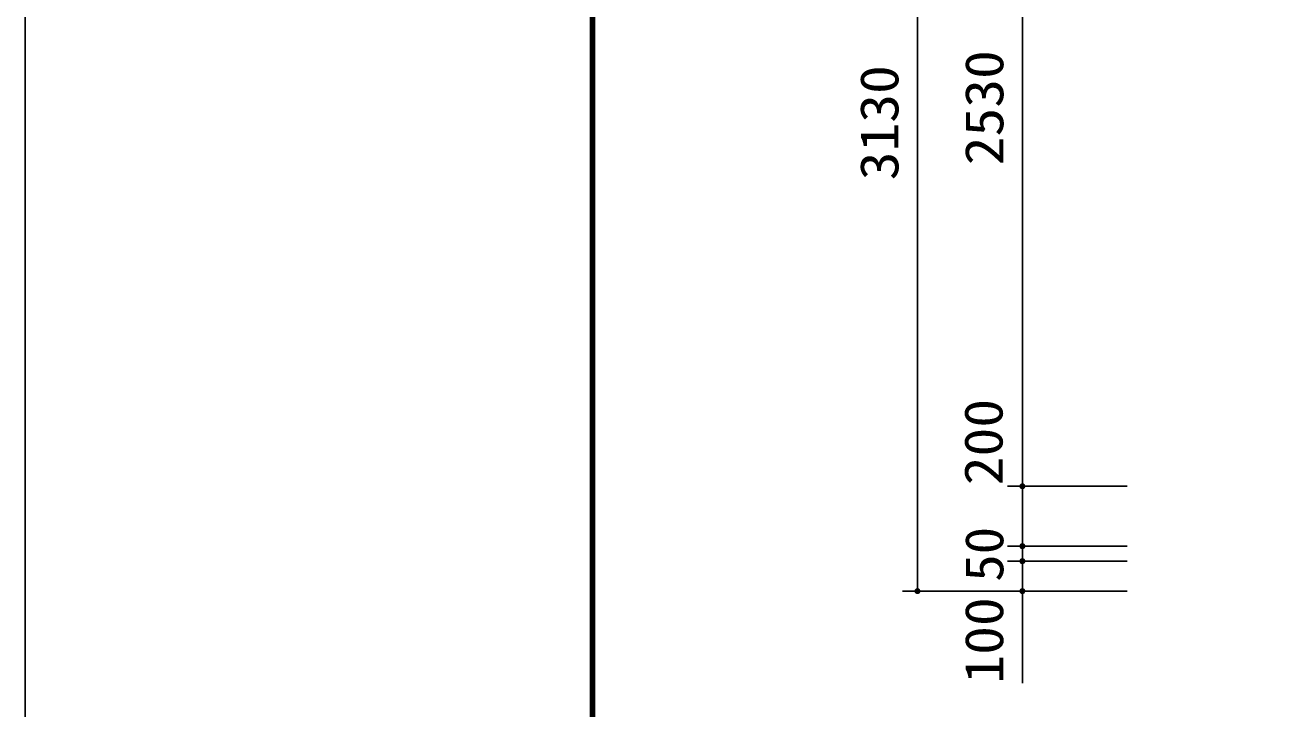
# Model space of a CAD drawing. Units: millimetres, scale not verified. Extents: x -14850 to 14850, y -10500 to 10500.
# Drawn here: x -14850 to -10657, y -6513 to -4231 of the extents above; entities that cross this region are included whole.
import ezdxf
from ezdxf.enums import TextEntityAlignment as Align

# ---------------------------------------------------------------- set-up
doc = ezdxf.new("R2010")
doc.units = ezdxf.units.MM
doc.header["$LTSCALE"] = 50
for name, color, linetype, lineweight in [('0-0_製作', 5, 'Continuous', 25), ('0-3_機器', 3, 'Continuous', 25), ('0-8_図面枠', 7, 'Continuous', 25), ('0-9_Axis_waku', 7, 'Continuous', 25)]:
    doc.layers.add(name, color=color, linetype=linetype, lineweight=lineweight)
doc.styles.add('ＭＳ ゴシック', font='')
doc.styles.get('ＭＳ ゴシック').set_extended_font_data('MS Gothic')

msp = doc.modelspace()

# ---------------------------------------------------------------- linework, layer by layer
at = {"layer": '0-0_製作', "color": 2}
for p, q in [((-11572.96, -5769.76), (-11172.96, -5769.76)), ((-11572.96, -5969.76), (-11172.96, -5969.76)), ((-11572.96, -6019.76), (-11172.96, -6019.76)), ((-11922.96, -6119.76), (-11172.96, -6119.76)), ((-11522.96, -6119.76), (-11522.96, -6427.3))]:
    msp.add_line(p, q, dxfattribs=at)
at = {"layer": '0-0_製作'}
for points in [[(-11532.94, -5769.13), (-11522.96, -5769.76), (-11532.96, -5769.76)], [(-11532.96, -5769.76), (-11529.33, -5777.46), (-11532.88, -5771.01)], [(-11532.96, -5769.76), (-11528.32, -5778.2), (-11529.33, -5777.46)], [(-11522.96, -5769.76), (-11528.32, -5778.2), (-11532.96, -5769.76)], [(-11532.78, -5767.88), (-11522.96, -5769.76), (-11532.94, -5769.13)], [(-11532.88, -5771.01), (-11530.25, -5776.6), (-11532.65, -5772.24)], [(-11532.88, -5771.01), (-11529.33, -5777.46), (-11530.25, -5776.6)], [(-11532.47, -5766.67), (-11522.96, -5769.76), (-11532.78, -5767.88)], [(-11532.65, -5772.24), (-11531.05, -5775.63), (-11532.26, -5773.44)], [(-11532.65, -5772.24), (-11530.25, -5776.6), (-11531.05, -5775.63)], [(-11532.01, -5765.5), (-11522.96, -5769.76), (-11532.47, -5766.67)], [(-11532.26, -5773.44), (-11531.05, -5775.63), (-11531.72, -5774.57)], [(-11531.4, -5764.4), (-11522.96, -5769.76), (-11532.01, -5765.5)], [(-11530.67, -5763.38), (-11522.96, -5769.76), (-11531.4, -5764.4)], [(-11529.81, -5762.47), (-11522.96, -5769.76), (-11530.67, -5763.38)], [(-11528.84, -5761.67), (-11522.96, -5769.76), (-11529.81, -5762.47)], [(-11527.78, -5760.99), (-11522.96, -5769.76), (-11528.84, -5761.67)], [(-11522.96, -5769.76), (-11527.22, -5778.8), (-11528.32, -5778.2)], [(-11526.64, -5760.46), (-11522.96, -5769.76), (-11527.78, -5760.99)], [(-11522.96, -5769.76), (-11526.05, -5779.27), (-11527.22, -5778.8)], [(-11526.64, -5760.46), (-11522.96, -5759.76), (-11522.96, -5769.76)], [(-11525.45, -5760.07), (-11522.96, -5759.76), (-11526.64, -5760.46)], [(-11522.96, -5769.76), (-11524.83, -5779.58), (-11526.05, -5779.27)], [(-11524.21, -5759.84), (-11522.96, -5759.76), (-11525.45, -5760.07)], [(-11522.96, -5769.76), (-11523.59, -5779.74), (-11524.83, -5779.58)], [(-11522.96, -5769.76), (-11522.96, -5779.76), (-11523.59, -5779.74)], [(-11522.96, -5759.76), (-11512.96, -5769.76), (-11522.96, -5769.76)], [(-11522.33, -5759.78), (-11512.96, -5769.76), (-11522.96, -5759.76)], [(-11522.96, -5769.76), (-11521.71, -5779.68), (-11522.96, -5779.76)], [(-11522.96, -5769.76), (-11520.47, -5779.44), (-11521.71, -5779.68)], [(-11522.96, -5769.76), (-11519.28, -5779.05), (-11520.47, -5779.44)], [(-11522.96, -5769.76), (-11518.14, -5778.52), (-11519.28, -5779.05)], [(-11512.96, -5769.76), (-11518.14, -5778.52), (-11522.96, -5769.76)], [(-11521.09, -5759.93), (-11512.96, -5769.76), (-11522.33, -5759.78)], [(-11519.87, -5760.25), (-11512.96, -5769.76), (-11521.09, -5759.93)], [(-11518.7, -5760.71), (-11512.96, -5769.76), (-11519.87, -5760.25)], [(-11517.6, -5761.31), (-11512.96, -5769.76), (-11518.7, -5760.71)], [(-11512.96, -5769.76), (-11517.08, -5777.85), (-11518.14, -5778.52)], [(-11516.59, -5762.05), (-11512.96, -5769.76), (-11517.6, -5761.31)], [(-11512.96, -5769.76), (-11516.11, -5777.05), (-11517.08, -5777.85)], [(-11516.59, -5762.05), (-11513.04, -5768.5), (-11512.96, -5769.76)], [(-11515.67, -5762.91), (-11513.04, -5768.5), (-11516.59, -5762.05)], [(-11512.96, -5769.76), (-11515.25, -5776.13), (-11516.11, -5777.05)], [(-11515.67, -5762.91), (-11513.27, -5767.27), (-11513.04, -5768.5)], [(-11514.87, -5763.88), (-11513.27, -5767.27), (-11515.67, -5762.91)], [(-11512.96, -5769.76), (-11514.52, -5775.11), (-11515.25, -5776.13)], [(-11514.87, -5763.88), (-11513.66, -5766.08), (-11513.27, -5767.27)], [(-11514.2, -5764.94), (-11513.66, -5766.08), (-11514.87, -5763.88)], [(-11512.96, -5769.76), (-11513.91, -5774.01), (-11514.52, -5775.11)], [(-11512.96, -5769.76), (-11513.45, -5772.85), (-11513.91, -5774.01)], [(-11512.96, -5769.76), (-11513.14, -5771.63), (-11513.45, -5772.85)], [(-11512.96, -5769.76), (-11512.98, -5770.38), (-11513.14, -5771.63)], [(-11532.94, -5969.13), (-11522.96, -5969.76), (-11532.96, -5969.76)], [(-11532.96, -5969.76), (-11529.33, -5977.46), (-11532.88, -5971.01)], [(-11532.96, -5969.76), (-11528.32, -5978.2), (-11529.33, -5977.46)], [(-11522.96, -5969.76), (-11528.32, -5978.2), (-11532.96, -5969.76)], [(-11532.78, -5967.88), (-11522.96, -5969.76), (-11532.94, -5969.13)], [(-11532.88, -5971.01), (-11530.25, -5976.6), (-11532.65, -5972.24)], [(-11532.88, -5971.01), (-11529.33, -5977.46), (-11530.25, -5976.6)], [(-11532.47, -5966.67), (-11522.96, -5969.76), (-11532.78, -5967.88)], [(-11532.65, -5972.24), (-11531.05, -5975.63), (-11532.26, -5973.44)], [(-11532.65, -5972.24), (-11530.25, -5976.6), (-11531.05, -5975.63)], [(-11532.01, -5965.5), (-11522.96, -5969.76), (-11532.47, -5966.67)], [(-11532.26, -5973.44), (-11531.05, -5975.63), (-11531.72, -5974.57)], [(-11531.4, -5964.4), (-11522.96, -5969.76), (-11532.01, -5965.5)], [(-11530.67, -5963.38), (-11522.96, -5969.76), (-11531.4, -5964.4)], [(-11529.81, -5962.47), (-11522.96, -5969.76), (-11530.67, -5963.38)], [(-11528.84, -5961.67), (-11522.96, -5969.76), (-11529.81, -5962.47)], [(-11527.78, -5960.99), (-11522.96, -5969.76), (-11528.84, -5961.67)], [(-11522.96, -5969.76), (-11527.22, -5978.81), (-11528.32, -5978.2)], [(-11526.64, -5960.46), (-11522.96, -5969.76), (-11527.78, -5960.99)], [(-11522.96, -5969.76), (-11526.05, -5979.27), (-11527.22, -5978.81)], [(-11526.64, -5960.46), (-11522.96, -5959.76), (-11522.96, -5969.76)], [(-11525.45, -5960.07), (-11522.96, -5959.76), (-11526.64, -5960.46)], [(-11522.96, -5969.76), (-11524.83, -5979.58), (-11526.05, -5979.27)], [(-11524.21, -5959.84), (-11522.96, -5959.76), (-11525.45, -5960.07)], [(-11522.96, -5969.76), (-11523.59, -5979.74), (-11524.83, -5979.58)], [(-11522.96, -5969.76), (-11522.96, -5979.76), (-11523.59, -5979.74)], [(-11522.96, -5959.76), (-11512.96, -5969.76), (-11522.96, -5969.76)], [(-11522.33, -5959.78), (-11512.96, -5969.76), (-11522.96, -5959.76)], [(-11522.96, -5969.76), (-11521.71, -5979.68), (-11522.96, -5979.76)], [(-11522.96, -5969.76), (-11520.47, -5979.44), (-11521.71, -5979.68)], [(-11522.96, -5969.76), (-11519.28, -5979.05), (-11520.47, -5979.44)], [(-11522.96, -5969.76), (-11518.14, -5978.52), (-11519.28, -5979.05)], [(-11512.96, -5969.76), (-11518.14, -5978.52), (-11522.96, -5969.76)], [(-11521.09, -5959.93), (-11512.96, -5969.76), (-11522.33, -5959.78)], [(-11519.87, -5960.25), (-11512.96, -5969.76), (-11521.09, -5959.93)], [(-11518.7, -5960.71), (-11512.96, -5969.76), (-11519.87, -5960.25)], [(-11517.6, -5961.31), (-11512.96, -5969.76), (-11518.7, -5960.71)], [(-11512.96, -5969.76), (-11517.08, -5977.85), (-11518.14, -5978.52)], [(-11516.59, -5962.05), (-11512.96, -5969.76), (-11517.6, -5961.31)], [(-11512.96, -5969.76), (-11516.11, -5977.05), (-11517.08, -5977.85)], [(-11516.59, -5962.05), (-11513.04, -5968.5), (-11512.96, -5969.76)], [(-11515.67, -5962.91), (-11513.04, -5968.5), (-11516.59, -5962.05)], [(-11512.96, -5969.76), (-11515.25, -5976.13), (-11516.11, -5977.05)], [(-11515.67, -5962.91), (-11513.27, -5967.27), (-11513.04, -5968.5)], [(-11514.87, -5963.88), (-11513.27, -5967.27), (-11515.67, -5962.91)], [(-11512.96, -5969.76), (-11514.52, -5975.12), (-11515.25, -5976.13)], [(-11514.87, -5963.88), (-11513.66, -5966.08), (-11513.27, -5967.27)], [(-11514.2, -5964.94), (-11513.66, -5966.08), (-11514.87, -5963.88)], [(-11512.96, -5969.76), (-11513.91, -5974.01), (-11514.52, -5975.12)], [(-11512.96, -5969.76), (-11513.45, -5972.85), (-11513.91, -5974.01)], [(-11512.96, -5969.76), (-11513.14, -5971.63), (-11513.45, -5972.85)], [(-11512.96, -5969.76), (-11512.98, -5970.38), (-11513.14, -5971.63)], [(-11532.94, -6019.13), (-11522.96, -6019.76), (-11532.96, -6019.76)], [(-11532.96, -6019.76), (-11529.33, -6027.46), (-11532.88, -6021.01)], [(-11532.96, -6019.76), (-11528.32, -6028.2), (-11529.33, -6027.46)], [(-11522.96, -6019.76), (-11528.32, -6028.2), (-11532.96, -6019.76)], [(-11532.78, -6017.88), (-11522.96, -6019.76), (-11532.94, -6019.13)], [(-11532.88, -6021.01), (-11530.25, -6026.6), (-11532.65, -6022.24)], [(-11532.88, -6021.01), (-11529.33, -6027.46), (-11530.25, -6026.6)], [(-11532.47, -6016.67), (-11522.96, -6019.76), (-11532.78, -6017.88)], [(-11532.65, -6022.24), (-11531.05, -6025.63), (-11532.26, -6023.44)], [(-11532.65, -6022.24), (-11530.25, -6026.6), (-11531.05, -6025.63)], [(-11532.01, -6015.5), (-11522.96, -6019.76), (-11532.47, -6016.67)], [(-11532.26, -6023.44), (-11531.05, -6025.63), (-11531.72, -6024.57)], [(-11531.4, -6014.4), (-11522.96, -6019.76), (-11532.01, -6015.5)], [(-11530.67, -6013.38), (-11522.96, -6019.76), (-11531.4, -6014.4)], [(-11529.81, -6012.47), (-11522.96, -6019.76), (-11530.67, -6013.38)], [(-11528.84, -6011.67), (-11522.96, -6019.76), (-11529.81, -6012.47)], [(-11527.78, -6010.99), (-11522.96, -6019.76), (-11528.84, -6011.67)], [(-11522.96, -6019.76), (-11527.22, -6028.81), (-11528.32, -6028.2)], [(-11526.64, -6010.46), (-11522.96, -6019.76), (-11527.78, -6010.99)], [(-11522.96, -6019.76), (-11526.05, -6029.27), (-11527.22, -6028.81)], [(-11526.64, -6010.46), (-11522.96, -6009.76), (-11522.96, -6019.76)], [(-11525.45, -6010.07), (-11522.96, -6009.76), (-11526.64, -6010.46)], [(-11522.96, -6019.76), (-11524.83, -6029.58), (-11526.05, -6029.27)], [(-11524.21, -6009.84), (-11522.96, -6009.76), (-11525.45, -6010.07)], [(-11522.96, -6019.76), (-11523.59, -6029.74), (-11524.83, -6029.58)], [(-11522.96, -6019.76), (-11522.96, -6029.76), (-11523.59, -6029.74)], [(-11522.96, -6009.76), (-11512.96, -6019.76), (-11522.96, -6019.76)], [(-11522.33, -6009.78), (-11512.96, -6019.76), (-11522.96, -6009.76)], [(-11522.96, -6019.76), (-11521.71, -6029.68), (-11522.96, -6029.76)], [(-11522.96, -6019.76), (-11520.47, -6029.44), (-11521.71, -6029.68)], [(-11522.96, -6019.76), (-11519.28, -6029.05), (-11520.47, -6029.44)], [(-11522.96, -6019.76), (-11518.14, -6028.52), (-11519.28, -6029.05)], [(-11512.96, -6019.76), (-11518.14, -6028.52), (-11522.96, -6019.76)], [(-11521.09, -6009.93), (-11512.96, -6019.76), (-11522.33, -6009.78)], [(-11519.87, -6010.25), (-11512.96, -6019.76), (-11521.09, -6009.93)], [(-11518.7, -6010.71), (-11512.96, -6019.76), (-11519.87, -6010.25)], [(-11517.6, -6011.31), (-11512.96, -6019.76), (-11518.7, -6010.71)], [(-11512.96, -6019.76), (-11517.08, -6027.85), (-11518.14, -6028.52)], [(-11516.59, -6012.05), (-11512.96, -6019.76), (-11517.6, -6011.31)], [(-11512.96, -6019.76), (-11516.11, -6027.05), (-11517.08, -6027.85)], [(-11516.59, -6012.05), (-11513.04, -6018.5), (-11512.96, -6019.76)], [(-11515.67, -6012.91), (-11513.04, -6018.5), (-11516.59, -6012.05)], [(-11512.96, -6019.76), (-11515.25, -6026.13), (-11516.11, -6027.05)], [(-11515.67, -6012.91), (-11513.27, -6017.27), (-11513.04, -6018.5)], [(-11514.87, -6013.88), (-11513.27, -6017.27), (-11515.67, -6012.91)], [(-11512.96, -6019.76), (-11514.52, -6025.12), (-11515.25, -6026.13)], [(-11514.87, -6013.88), (-11513.66, -6016.08), (-11513.27, -6017.27)], [(-11514.2, -6014.94), (-11513.66, -6016.08), (-11514.87, -6013.88)], [(-11512.96, -6019.76), (-11513.91, -6024.01), (-11514.52, -6025.12)], [(-11512.96, -6019.76), (-11513.45, -6022.85), (-11513.91, -6024.01)], [(-11512.96, -6019.76), (-11513.14, -6021.63), (-11513.45, -6022.85)], [(-11512.96, -6019.76), (-11512.98, -6020.38), (-11513.14, -6021.63)], [(-11882.94, -6119.13), (-11872.96, -6119.76), (-11882.96, -6119.76)], [(-11882.96, -6119.76), (-11879.33, -6127.46), (-11882.88, -6121.01)], [(-11882.96, -6119.76), (-11878.32, -6128.2), (-11879.33, -6127.46)], [(-11872.96, -6119.76), (-11878.32, -6128.2), (-11882.96, -6119.76)], [(-11882.78, -6117.88), (-11872.96, -6119.76), (-11882.94, -6119.13)], [(-11882.88, -6121.01), (-11880.25, -6126.6), (-11882.65, -6122.24)], [(-11882.88, -6121.01), (-11879.33, -6127.46), (-11880.25, -6126.6)], [(-11882.47, -6116.67), (-11872.96, -6119.76), (-11882.78, -6117.88)], [(-11882.01, -6115.5), (-11872.96, -6119.76), (-11882.47, -6116.67)], [(-11881.4, -6114.4), (-11872.96, -6119.76), (-11882.01, -6115.5)], [(-11880.67, -6113.38), (-11872.96, -6119.76), (-11881.4, -6114.4)], [(-11879.81, -6112.47), (-11872.96, -6119.76), (-11880.67, -6113.38)], [(-11878.84, -6111.67), (-11872.96, -6119.76), (-11879.81, -6112.47)], [(-11877.78, -6110.99), (-11872.96, -6119.76), (-11878.84, -6111.67)], [(-11872.96, -6119.76), (-11877.22, -6128.8), (-11878.32, -6128.2)], [(-11876.64, -6110.46), (-11872.96, -6119.76), (-11877.78, -6110.99)], [(-11872.96, -6119.76), (-11876.05, -6129.27), (-11877.22, -6128.8)], [(-11876.64, -6110.46), (-11872.96, -6109.76), (-11872.96, -6119.76)], [(-11875.45, -6110.07), (-11872.96, -6109.76), (-11876.64, -6110.46)], [(-11872.96, -6119.76), (-11874.83, -6129.58), (-11876.05, -6129.27)], [(-11874.21, -6109.84), (-11872.96, -6109.76), (-11875.45, -6110.07)], [(-11872.96, -6119.76), (-11873.59, -6129.74), (-11874.83, -6129.58)], [(-11872.96, -6119.76), (-11872.96, -6129.76), (-11873.59, -6129.74)], [(-11872.96, -6109.76), (-11862.96, -6119.76), (-11872.96, -6119.76)], [(-11872.33, -6109.78), (-11862.96, -6119.76), (-11872.96, -6109.76)], [(-11872.96, -6119.76), (-11871.71, -6129.68), (-11872.96, -6129.76)], [(-11872.96, -6119.76), (-11870.47, -6129.44), (-11871.71, -6129.68)], [(-11872.96, -6119.76), (-11869.28, -6129.05), (-11870.47, -6129.44)], [(-11872.96, -6119.76), (-11868.14, -6128.52), (-11869.28, -6129.05)], [(-11862.96, -6119.76), (-11868.14, -6128.52), (-11872.96, -6119.76)], [(-11871.09, -6109.93), (-11862.96, -6119.76), (-11872.33, -6109.78)], [(-11869.87, -6110.25), (-11862.96, -6119.76), (-11871.09, -6109.93)], [(-11868.7, -6110.71), (-11862.96, -6119.76), (-11869.87, -6110.25)], [(-11867.6, -6111.31), (-11862.96, -6119.76), (-11868.7, -6110.71)], [(-11862.96, -6119.76), (-11867.08, -6127.85), (-11868.14, -6128.52)], [(-11866.59, -6112.05), (-11862.96, -6119.76), (-11867.6, -6111.31)], [(-11862.96, -6119.76), (-11866.11, -6127.05), (-11867.08, -6127.85)], [(-11866.59, -6112.05), (-11863.04, -6118.5), (-11862.96, -6119.76)], [(-11865.67, -6112.91), (-11863.04, -6118.5), (-11866.59, -6112.05)], [(-11862.96, -6119.76), (-11865.25, -6126.13), (-11866.11, -6127.05)], [(-11865.67, -6112.91), (-11863.27, -6117.27), (-11863.04, -6118.5)], [(-11864.87, -6113.88), (-11863.27, -6117.27), (-11865.67, -6112.91)], [(-11862.96, -6119.76), (-11864.52, -6125.11), (-11865.25, -6126.13)], [(-11864.87, -6113.88), (-11863.66, -6116.08), (-11863.27, -6117.27)], [(-11864.2, -6114.94), (-11863.66, -6116.08), (-11864.87, -6113.88)], [(-11862.96, -6119.76), (-11863.91, -6124.01), (-11864.52, -6125.11)], [(-11862.96, -6119.76), (-11863.45, -6122.85), (-11863.91, -6124.01)], [(-11862.96, -6119.76), (-11863.14, -6121.63), (-11863.45, -6122.85)], [(-11862.96, -6119.76), (-11862.98, -6120.38), (-11863.14, -6121.63)], [(-11532.94, -6119.13), (-11522.96, -6119.76), (-11532.96, -6119.76)], [(-11532.96, -6119.76), (-11529.33, -6127.46), (-11532.88, -6121.01)], [(-11532.96, -6119.76), (-11528.32, -6128.2), (-11529.33, -6127.46)], [(-11522.96, -6119.76), (-11528.32, -6128.2), (-11532.96, -6119.76)], [(-11532.78, -6117.88), (-11522.96, -6119.76), (-11532.94, -6119.13)], [(-11532.88, -6121.01), (-11530.25, -6126.6), (-11532.65, -6122.24)], [(-11532.88, -6121.01), (-11529.33, -6127.46), (-11530.25, -6126.6)], [(-11532.47, -6116.67), (-11522.96, -6119.76), (-11532.78, -6117.88)], [(-11532.01, -6115.5), (-11522.96, -6119.76), (-11532.47, -6116.67)], [(-11531.4, -6114.4), (-11522.96, -6119.76), (-11532.01, -6115.5)], [(-11530.67, -6113.38), (-11522.96, -6119.76), (-11531.4, -6114.4)], [(-11529.81, -6112.47), (-11522.96, -6119.76), (-11530.67, -6113.38)], [(-11528.84, -6111.67), (-11522.96, -6119.76), (-11529.81, -6112.47)], [(-11527.78, -6110.99), (-11522.96, -6119.76), (-11528.84, -6111.67)], [(-11522.96, -6119.76), (-11527.22, -6128.8), (-11528.32, -6128.2)], [(-11526.64, -6110.46), (-11522.96, -6119.76), (-11527.78, -6110.99)], [(-11522.96, -6119.76), (-11526.05, -6129.27), (-11527.22, -6128.8)], [(-11526.64, -6110.46), (-11522.96, -6109.76), (-11522.96, -6119.76)], [(-11525.45, -6110.07), (-11522.96, -6109.76), (-11526.64, -6110.46)], [(-11522.96, -6119.76), (-11524.83, -6129.58), (-11526.05, -6129.27)], [(-11524.21, -6109.84), (-11522.96, -6109.76), (-11525.45, -6110.07)], [(-11522.96, -6119.76), (-11523.59, -6129.74), (-11524.83, -6129.58)], [(-11522.96, -6119.76), (-11522.96, -6129.76), (-11523.59, -6129.74)], [(-11522.96, -6109.76), (-11512.96, -6119.76), (-11522.96, -6119.76)], [(-11522.33, -6109.78), (-11512.96, -6119.76), (-11522.96, -6109.76)], [(-11522.96, -6119.76), (-11521.71, -6129.68), (-11522.96, -6129.76)], [(-11522.96, -6119.76), (-11520.47, -6129.44), (-11521.71, -6129.68)], [(-11522.96, -6119.76), (-11519.28, -6129.05), (-11520.47, -6129.44)], [(-11522.96, -6119.76), (-11518.14, -6128.52), (-11519.28, -6129.05)], [(-11512.96, -6119.76), (-11518.14, -6128.52), (-11522.96, -6119.76)], [(-11521.09, -6109.93), (-11512.96, -6119.76), (-11522.33, -6109.78)], [(-11519.87, -6110.25), (-11512.96, -6119.76), (-11521.09, -6109.93)], [(-11518.7, -6110.71), (-11512.96, -6119.76), (-11519.87, -6110.25)], [(-11517.6, -6111.31), (-11512.96, -6119.76), (-11518.7, -6110.71)], [(-11512.96, -6119.76), (-11517.08, -6127.85), (-11518.14, -6128.52)], [(-11516.59, -6112.05), (-11512.96, -6119.76), (-11517.6, -6111.31)], [(-11512.96, -6119.76), (-11516.11, -6127.05), (-11517.08, -6127.85)], [(-11516.59, -6112.05), (-11513.04, -6118.5), (-11512.96, -6119.76)], [(-11515.67, -6112.91), (-11513.04, -6118.5), (-11516.59, -6112.05)], [(-11512.96, -6119.76), (-11515.25, -6126.13), (-11516.11, -6127.05)], [(-11515.67, -6112.91), (-11513.27, -6117.27), (-11513.04, -6118.5)], [(-11514.87, -6113.88), (-11513.27, -6117.27), (-11515.67, -6112.91)], [(-11512.96, -6119.76), (-11514.52, -6125.11), (-11515.25, -6126.13)], [(-11514.87, -6113.88), (-11513.66, -6116.08), (-11513.27, -6117.27)], [(-11514.2, -6114.94), (-11513.66, -6116.08), (-11514.87, -6113.88)], [(-11512.96, -6119.76), (-11513.91, -6124.01), (-11514.52, -6125.11)], [(-11512.96, -6119.76), (-11513.45, -6122.85), (-11513.91, -6124.01)], [(-11512.96, -6119.76), (-11513.14, -6121.63), (-11513.45, -6122.85)], [(-11512.96, -6119.76), (-11512.98, -6120.38), (-11513.14, -6121.63)], [(-11882.65, -6122.24), (-11881.05, -6125.63), (-11882.26, -6123.44)], [(-11882.65, -6122.24), (-11880.25, -6126.6), (-11881.05, -6125.63)], [(-11882.26, -6123.44), (-11881.05, -6125.63), (-11881.72, -6124.57)], [(-11532.65, -6122.24), (-11531.05, -6125.63), (-11532.26, -6123.44)], [(-11532.65, -6122.24), (-11530.25, -6126.6), (-11531.05, -6125.63)], [(-11532.26, -6123.44), (-11531.05, -6125.63), (-11531.72, -6124.57)]]:
    msp.add_solid(points, dxfattribs=at)
at = {"layer": '0-3_機器', "color": 2}
for p, q in [((-11872.96, -2989.76), (-11872.96, -6119.76)), ((-11522.96, -3239.76), (-11522.96, -5769.76)), ((-11522.96, -5769.76), (-11522.96, -5969.76)), ((-11522.96, -5969.76), (-11522.96, -6019.76)), ((-11522.96, -6019.76), (-11522.96, -6119.76))]:
    msp.add_line(p, q, dxfattribs=at)
at = {"layer": '0-8_図面枠'}
msp.add_lwpolyline([(-14850, -10500), (14850, -10500), (14850, 10500), (-14850, 10500)], close=True, dxfattribs=at)
at = {"layer": '0-9_Axis_waku'}
for p, q in [((-12964, 9629), (-12964, -9679.01)), ((-12963, 9628), (-12963, -9678.01)), ((-12962, 9627), (-12962, -9677.01)), ((-12961, 9626), (-12961, -9676.01)), ((-12960, 9625), (-12960, -9675.01)), ((-12959, 9624), (-12959, -9674.01)), ((-12958, 9623), (-12958, -9673.01)), ((-12957, 9622), (-12957, -9672.01)), ((-12956, 9621), (-12956, -9671.01)), ((-12955, 9620), (-12955, -9670.01)), ((-12954, 9619), (-12954, -9669.01)), ((-12953, 9618), (-12953, -9668.01)), ((-12952, 9617), (-12952, -9667.01)), ((-12951, 9616), (-12951, -9666.01)), ((-12950, 9615), (-12950, -9665))]:
    msp.add_line(p, q, dxfattribs=at)

# ---------------------------------------------------------------- texts
at = {"layer": '0-0_製作', "color": 4, "style": 'ＭＳ ゴシック'}
for s, width, p in [('2530', 1.1, (-11547.96, -4698.51)), ('3130', 1.1, (-11897.96, -4748.51)), ('200', 1.1, (-11550.43, -5766.33)), ('50', 1.05, (-11547.96, -6088.51)), ('100', 1.1, (-11548.4, -6428.48))]:
    msp.add_text(s, height=128.4, rotation=90, dxfattribs=dict(at, width=width)).set_placement(p, align=Align.BOTTOM_LEFT)

doc.saveas('drawing.dxf')
